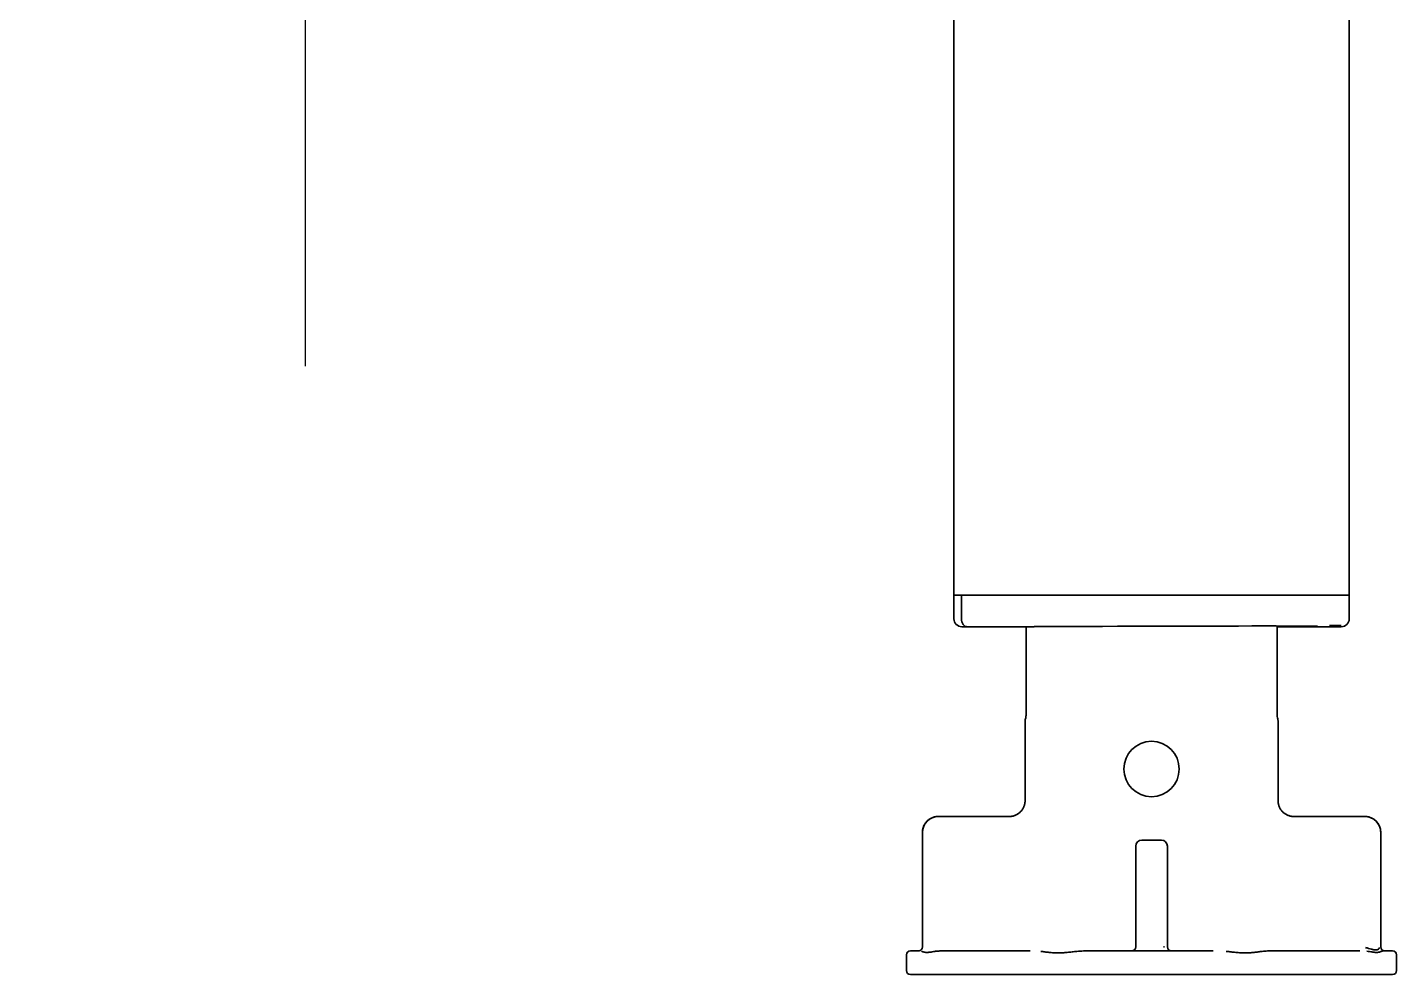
# Model space of a CAD drawing. Header units: inches. Extents: x 885 to 6823, y 710 to 5493.
# Drawn here: x 3091.6 to 3264.8, y 2176.3 to 2296.1 of the extents above; entities that cross this region are included whole.
import ezdxf

# ---------------------------------------------------------------- set-up
doc = ezdxf.new("R2010")
doc.units = ezdxf.units.IN
doc.layers.add('1', color=7, linetype='Continuous', true_color=0xffffff)

# ---------------------------------------------------------------- blocks, each defined once
blk = doc.blocks.new('A$C29D5572B')
at = {"color": 1}
for p, q in [((0, 50), (0, -50)), ((-50, 0), (50, 0))]:
    blk.add_line(p, q, dxfattribs=at)
blk = doc.blocks.new('A$C0F8E2EAE')
blk.add_blockref('A$C29D5572B', (0, 0))

msp = doc.modelspace()

# ---------------------------------------------------------------- linework, layer by layer
at = {"layer": '1', "color": 7, "linetype": 'Continuous', "lineweight": 35}
for p, q in [((3258.78, 2304.76), (3258.78, 2224.31)), ((3208.78, 2301.86), (3208.78, 2224.31)), ((3208.78, 2224.31), (3210.58, 2224.31)), ((3208.78, 2221.31), (3208.78, 2224.31)), ((3209.74, 2224.31), (3209.74, 2221.31)), ((3209.74, 2224.31), (3209.74, 2221.31)), ((3210.58, 2224.31), (3256.98, 2224.31)), ((3256.28, 2224.31), (3211.73, 2224.31)), ((3256.98, 2224.31), (3258.78, 2224.31)), ((3258.78, 2221.45), (3258.78, 2224.31)), ((3258.78, 2221.31), (3258.78, 2221.45)), ((3210.21, 2220.31), (3210.44, 2220.31)), ((3210.45, 2220.31), (3218.93, 2220.31)), ((3210.45, 2220.31), (3218.93, 2220.31)), ((3217.91, 2220.31), (3217.91, 2209.22)), ((3249.66, 2209.22), (3249.66, 2220.4)), ((3249.66, 2220.31), (3257.11, 2220.31)), ((3249.66, 2220.31), (3257.11, 2220.31)), ((3257.12, 2220.31), (3257.35, 2220.31)), ((3217.78, 2198.31), (3217.78, 2208.37)), ((3249.78, 2198.31), (3249.78, 2208.37)), ((3206.79, 2196.31), (3215.78, 2196.31)), ((3251.78, 2196.31), (3260.77, 2196.31)), ((3204.8, 2194.3), (3204.8, 2179.81)), ((3235.03, 2193.31), (3232.53, 2193.31)), ((3262.77, 2194.3), (3262.77, 2179.81)), ((3231.78, 2192.56), (3231.78, 2179.81)), ((3235.78, 2179.81), (3235.78, 2192.56)), ((3203.28, 2179.31), (3204.44, 2179.31)), ((3207.42, 2179.31), (3218.44, 2179.31)), ((3225.98, 2179.31), (3232.01, 2179.31)), ((3232.88, 2179.31), (3234.68, 2179.31)), ((3235.55, 2179.31), (3241.58, 2179.31)), ((3249.12, 2179.31), (3260.14, 2179.31)), ((3264.28, 2179.31), (3263.12, 2179.31)), ((3202.78, 2178.81), (3202.78, 2176.81)), ((3264.78, 2176.81), (3264.78, 2178.81)), ((3203.28, 2176.31), (3264.28, 2176.31))]:
    msp.add_line(p, q, dxfattribs=at)
msp.add_circle((3233.78, 2202.31), 3.5, dxfattribs=at)
for centre, radius, start, end in [((3232.53, 2192.56), 0.75, 90, 180), ((3235.03, 2192.56), 0.75, 0, 90), ((3203.28, 2178.81), 0.5, 90, 180), ((3231.28, 2179.81), 0.5, 270, 0), ((3236.28, 2179.81), 0.5, 180, 270), ((3264.28, 2178.81), 0.5, 0, 90), ((3203.28, 2176.81), 0.5, 180, 270), ((3264.28, 2176.81), 0.5, 270, 0)]:
    msp.add_arc(centre, radius, start, end, dxfattribs=at)
for centre, major_axis, ratio, start_param, end_param in [((3209.78, 2221.31), (-1, 0), 0.999995, 0, 1.567711), ((3210.45, 2221.31), (0, 1), 0.7071, 1.570796, 3.141593), ((3210.45, 2221.31), (0, 1), 0.7071, 1.570796, 3.141593), ((3257.78, 2221.31), (-1, 0), 0.999995, 1.573882, 3.141593), ((3211.28, 2220.31), (-1.5, 0), 0.003085, 0.00001, 0.785408), ((3233.78, 2220.31), (21, 0.06), 0.003085, 5.569494, 8.63937), ((3256.28, 2220.44), (1.5, 0), 0.003085, 6.283176, 7.853972), ((3256.28, 2220.31), (1.5, 0), 0.003085, 5.497778, 6.283176), ((3206.8, 2194.3), (1.41, 1.41), 0.999695, 0.78555, 2.356042), ((3260.77, 2194.3), (-1.41, 1.41), 0.999695, 3.927143, 5.497635), ((3204.3, 2179.81), (0, -0.5), 0.999848, 0, 1.570796), ((3263.27, 2179.81), (0, -0.5), 0.999848, 4.712389, 6.283185)]:
    msp.add_ellipse(centre, major_axis=major_axis, ratio=ratio, start_param=start_param, end_param=end_param, dxfattribs=at)
for points, knots in [([(3217.82, 2208.65), (3217.82, 2208.65), (3217.82, 2208.65), (3217.81, 2208.63), (3217.8, 2208.58), (3217.79, 2208.51), (3217.78, 2208.44), (3217.78, 2208.39), (3217.78, 2208.37)], [0, 0, 0, 0, 0.000031, 0.000031, 0.250024, 0.500016, 0.750008, 1, 1, 1, 1]), ([(3217.82, 2208.65), (3217.85, 2208.74), (3217.87, 2208.84), (3217.89, 2208.98), (3217.9, 2209.05), (3217.9, 2209.14), (3217.9, 2209.18), (3217.91, 2209.19), (3217.91, 2209.2), (3217.91, 2209.21), (3217.91, 2209.22), (3217.91, 2209.22)], [0, 0, 0, 0, 0.5, 0.5, 0.75, 0.875, 0.9375, 0.9375, 0.96875, 0.96875, 1, 1, 1, 1]), ([(3249.74, 2208.65), (3249.71, 2208.74), (3249.69, 2208.84), (3249.67, 2208.98), (3249.66, 2209.05), (3249.66, 2209.14), (3249.66, 2209.18), (3249.66, 2209.19), (3249.66, 2209.2), (3249.66, 2209.21), (3249.66, 2209.22), (3249.66, 2209.22)], [0, 0, 0, 0, 0.5, 0.5, 0.75, 0.875, 0.9375, 0.9375, 0.96875, 0.96875, 1, 1, 1, 1]), ([(3249.74, 2208.65), (3249.74, 2208.65), (3249.74, 2208.65), (3249.75, 2208.63), (3249.76, 2208.58), (3249.77, 2208.51), (3249.78, 2208.44), (3249.78, 2208.39), (3249.78, 2208.37)], [0, 0, 0, 0, 0.000031, 0.000031, 0.250024, 0.500016, 0.750008, 1, 1, 1, 1]), ([(3204.79, 2194.31), (3204.79, 2194.32), (3204.79, 2194.34), (3204.8, 2194.37), (3204.8, 2194.39), (3204.8, 2194.44), (3204.8, 2194.47), (3204.81, 2194.57), (3204.83, 2194.7), (3204.86, 2194.82), (3204.89, 2194.92), (3204.9, 2194.95), (3204.92, 2195.01), (3204.93, 2195.04), (3205, 2195.19), (3205.06, 2195.31), (3205.17, 2195.47), (3205.21, 2195.52), (3205.27, 2195.6), (3205.29, 2195.62), (3205.33, 2195.67), (3205.36, 2195.7), (3205.47, 2195.81), (3205.57, 2195.89), (3205.71, 2195.99), (3205.74, 2196), (3205.78, 2196.03), (3205.79, 2196.04), (3205.82, 2196.05), (3205.89, 2196.09), (3205.97, 2196.13), (3206.15, 2196.2), (3206.27, 2196.24), (3206.43, 2196.27), (3206.47, 2196.28), (3206.53, 2196.29), (3206.56, 2196.29), (3206.66, 2196.3), (3206.73, 2196.31), (3206.79, 2196.31)], [0, 0, 0, 0, 0.015625, 0.015625, 0.03125, 0.03125, 0.0625, 0.0625, 0.125, 0.1875, 0.1875, 0.21875, 0.21875, 0.25, 0.25, 0.375, 0.375, 0.4375, 0.4375, 0.46875, 0.46875, 0.5, 0.5, 0.625, 0.625, 0.65625, 0.65625, 0.671875, 0.671875, 0.6875, 0.75, 0.75, 0.875, 0.875, 0.90625, 0.90625, 0.9375, 0.9375, 1, 1, 1, 1]), ([(3262.77, 2194.31), (3262.77, 2194.32), (3262.77, 2194.34), (3262.77, 2194.37), (3262.76, 2194.39), (3262.76, 2194.44), (3262.76, 2194.47), (3262.75, 2194.57), (3262.73, 2194.7), (3262.7, 2194.82), (3262.67, 2194.92), (3262.66, 2194.95), (3262.64, 2195.01), (3262.63, 2195.04), (3262.56, 2195.19), (3262.5, 2195.31), (3262.39, 2195.47), (3262.35, 2195.52), (3262.29, 2195.6), (3262.27, 2195.62), (3262.23, 2195.67), (3262.2, 2195.7), (3262.09, 2195.81), (3261.99, 2195.89), (3261.85, 2195.99), (3261.82, 2196), (3261.78, 2196.03), (3261.77, 2196.04), (3261.74, 2196.05), (3261.67, 2196.09), (3261.59, 2196.13), (3261.41, 2196.2), (3261.29, 2196.24), (3261.13, 2196.27), (3261.09, 2196.28), (3261.03, 2196.29), (3261, 2196.29), (3260.9, 2196.3), (3260.83, 2196.31), (3260.77, 2196.31)], [0, 0, 0, 0, 0.015625, 0.015625, 0.03125, 0.03125, 0.0625, 0.0625, 0.125, 0.1875, 0.1875, 0.21875, 0.21875, 0.25, 0.25, 0.375, 0.375, 0.4375, 0.4375, 0.46875, 0.46875, 0.5, 0.5, 0.625, 0.625, 0.65625, 0.65625, 0.671875, 0.671875, 0.6875, 0.75, 0.75, 0.875, 0.875, 0.90625, 0.90625, 0.9375, 0.9375, 1, 1, 1, 1]), ([(3206.55, 2179.26), (3206.49, 2179.25), (3206.43, 2179.25), (3206.31, 2179.23), (3206.26, 2179.22), (3206.09, 2179.2), (3205.99, 2179.18), (3205.78, 2179.15), (3205.69, 2179.14), (3205.55, 2179.12), (3205.51, 2179.12), (3205.42, 2179.11), (3205.34, 2179.11), (3205.27, 2179.11), (3205.19, 2179.12), (3205.16, 2179.12), (3205.09, 2179.13), (3205.05, 2179.14), (3204.99, 2179.15), (3204.96, 2179.16), (3204.88, 2179.18), (3204.82, 2179.2), (3204.73, 2179.23), (3204.69, 2179.25), (3204.66, 2179.26)], [0, 0, 0, 0, 0.0625, 0.0625, 0.125, 0.125, 0.25, 0.25, 0.375, 0.375, 0.4375, 0.4375, 0.5, 0.5625, 0.5625, 0.625, 0.625, 0.6875, 0.6875, 0.75, 0.75, 0.875, 0.875, 1, 1, 1, 1]), ([(3207.42, 2179.31), (3207.27, 2179.31), (3207.13, 2179.3), (3206.91, 2179.29), (3206.84, 2179.29), (3206.69, 2179.28), (3206.62, 2179.27), (3206.55, 2179.26)], [0, 0, 0, 0, 0.5, 0.5, 0.75, 0.75, 1, 1, 1, 1]), ([(3224.33, 2179.24), (3224.13, 2179.22), (3223.92, 2179.2), (3223.52, 2179.16), (3223.32, 2179.14), (3222.92, 2179.1), (3222.72, 2179.08), (3222.48, 2179.06), (3222.43, 2179.06), (3222.33, 2179.05), (3222.28, 2179.05), (3222.13, 2179.04), (3221.94, 2179.04), (3221.75, 2179.04), (3221.56, 2179.05), (3221.46, 2179.06), (3221.28, 2179.07), (3221.19, 2179.08), (3221.05, 2179.09), (3221, 2179.1), (3220.91, 2179.11), (3220.86, 2179.11), (3220.64, 2179.14), (3220.46, 2179.16), (3220.11, 2179.2), (3219.94, 2179.22), (3219.77, 2179.24)], [0, 0, 0, 0, 0.125, 0.125, 0.25, 0.25, 0.375, 0.375, 0.40625, 0.40625, 0.4375, 0.4375, 0.5, 0.5625, 0.5625, 0.625, 0.625, 0.6875, 0.6875, 0.71875, 0.71875, 0.75, 0.75, 0.875, 0.875, 1, 1, 1, 1]), ([(3225.98, 2179.31), (3225.71, 2179.31), (3225.43, 2179.3), (3225.02, 2179.29), (3224.88, 2179.28), (3224.61, 2179.26), (3224.47, 2179.25), (3224.33, 2179.24)], [0, 0, 0, 0, 0.5, 0.5, 0.75, 0.75, 1, 1, 1, 1]), ([(3247.79, 2179.24), (3247.62, 2179.22), (3247.45, 2179.2), (3247.1, 2179.16), (3246.92, 2179.14), (3246.56, 2179.1), (3246.38, 2179.08), (3246.14, 2179.06), (3246.1, 2179.06), (3246, 2179.05), (3245.95, 2179.05), (3245.81, 2179.04), (3245.62, 2179.04), (3245.43, 2179.04), (3245.23, 2179.05), (3245.14, 2179.06), (3244.94, 2179.07), (3244.84, 2179.08), (3244.69, 2179.09), (3244.64, 2179.1), (3244.54, 2179.11), (3244.49, 2179.11), (3244.24, 2179.14), (3244.04, 2179.16), (3243.64, 2179.2), (3243.43, 2179.22), (3243.23, 2179.24)], [0, 0, 0, 0, 0.125, 0.125, 0.25, 0.25, 0.375, 0.375, 0.40625, 0.40625, 0.4375, 0.4375, 0.5, 0.5625, 0.5625, 0.625, 0.625, 0.6875, 0.6875, 0.71875, 0.71875, 0.75, 0.75, 0.875, 0.875, 1, 1, 1, 1]), ([(3249.12, 2179.31), (3248.9, 2179.31), (3248.68, 2179.3), (3248.34, 2179.29), (3248.23, 2179.28), (3248.01, 2179.26), (3247.9, 2179.25), (3247.79, 2179.24)], [0, 0, 0, 0, 0.5, 0.5, 0.75, 0.75, 1, 1, 1, 1]), ([(3262.6, 2179.72), (3262.59, 2179.7), (3262.59, 2179.69), (3262.58, 2179.66), (3262.58, 2179.66), (3262.57, 2179.64), (3262.56, 2179.63), (3262.54, 2179.59), (3262.51, 2179.56), (3262.43, 2179.49), (3262.38, 2179.47), (3262.31, 2179.44), (3262.29, 2179.44), (3262.26, 2179.43), (3262.24, 2179.43), (3262.19, 2179.42), (3262.16, 2179.42), (3262.08, 2179.42), (3262.04, 2179.42), (3261.96, 2179.43), (3261.91, 2179.44), (3261.82, 2179.46), (3261.77, 2179.47), (3261.67, 2179.5), (3261.62, 2179.51), (3261.46, 2179.56), (3261.35, 2179.59), (3261.1, 2179.66), (3260.98, 2179.69), (3260.84, 2179.72)], [0, 0, 0, 0, 0.0625, 0.0625, 0.09375, 0.09375, 0.125, 0.125, 0.25, 0.25, 0.375, 0.375, 0.40625, 0.40625, 0.4375, 0.4375, 0.5, 0.5, 0.5625, 0.5625, 0.625, 0.625, 0.6875, 0.6875, 0.75, 0.75, 0.875, 0.875, 1, 1, 1, 1]), ([(3262.9, 2179.26), (3262.88, 2179.25), (3262.87, 2179.25), (3262.83, 2179.23), (3262.8, 2179.22), (3262.74, 2179.2), (3262.68, 2179.18), (3262.57, 2179.15), (3262.51, 2179.14), (3262.4, 2179.12), (3262.37, 2179.12), (3262.29, 2179.11), (3262.22, 2179.11), (3262.14, 2179.11), (3262.05, 2179.12), (3262.01, 2179.12), (3261.92, 2179.13), (3261.87, 2179.14), (3261.77, 2179.15), (3261.73, 2179.16), (3261.57, 2179.18), (3261.47, 2179.2), (3261.25, 2179.23), (3261.13, 2179.25), (3261.01, 2179.26)], [0, 0, 0, 0, 0.0625, 0.0625, 0.125, 0.125, 0.25, 0.25, 0.375, 0.375, 0.4375, 0.4375, 0.5, 0.5625, 0.5625, 0.625, 0.625, 0.6875, 0.6875, 0.75, 0.75, 0.875, 0.875, 1, 1, 1, 1]), ([(3263.12, 2179.31), (3263.09, 2179.31), (3263.05, 2179.3), (3263, 2179.29), (3262.98, 2179.29), (3262.94, 2179.28), (3262.92, 2179.27), (3262.9, 2179.26)], [0, 0, 0, 0, 0.5, 0.5, 0.75, 0.75, 1, 1, 1, 1])]:
    msp.add_open_spline(points, degree=3, knots=knots, dxfattribs=at)
for points in [[(3217.78, 2198.31), (3217.78, 2198.25), (3217.78, 2198.14), (3217.76, 2197.98), (3217.72, 2197.81), (3217.67, 2197.66), (3217.61, 2197.5), (3217.54, 2197.35), (3217.46, 2197.21), (3217.36, 2197.08), (3217.25, 2196.95), (3217.14, 2196.83), (3217.01, 2196.73), (3216.88, 2196.63), (3216.73, 2196.54), (3216.58, 2196.47), (3216.43, 2196.41), (3216.27, 2196.36), (3216.11, 2196.33), (3215.95, 2196.31), (3215.84, 2196.31), (3215.78, 2196.31)], [(3249.78, 2198.31), (3249.78, 2198.25), (3249.78, 2198.14), (3249.81, 2197.98), (3249.84, 2197.81), (3249.89, 2197.66), (3249.95, 2197.5), (3250.02, 2197.35), (3250.1, 2197.21), (3250.2, 2197.08), (3250.31, 2196.95), (3250.42, 2196.83), (3250.55, 2196.73), (3250.69, 2196.63), (3250.83, 2196.54), (3250.98, 2196.47), (3251.13, 2196.41), (3251.29, 2196.36), (3251.45, 2196.33), (3251.61, 2196.31), (3251.72, 2196.31), (3251.78, 2196.31)], [(3232.28, 2179.31), (3232.25, 2179.31), (3232.19, 2179.31), (3232.1, 2179.31), (3232.04, 2179.31), (3232.01, 2179.31)], [(3232.88, 2179.31), (3232.68, 2179.31), (3232.48, 2179.31), (3232.28, 2179.31)], [(3235.28, 2179.31), (3235.08, 2179.31), (3234.88, 2179.31), (3234.68, 2179.31)], [(3235.42, 2179.81), (3235.4, 2179.81), (3235.37, 2179.81), (3235.33, 2179.81), (3235.3, 2179.81), (3235.28, 2179.81)], [(3235.55, 2179.31), (3235.53, 2179.31), (3235.47, 2179.31), (3235.38, 2179.31), (3235.31, 2179.31), (3235.28, 2179.31)]]:
    msp.add_open_spline(points, degree=3, dxfattribs=at)

# ---------------------------------------------------------------- block references
msp.add_blockref('A$C0F8E2EAE', (3126.73, 2303.26))

doc.saveas('drawing.dxf')
